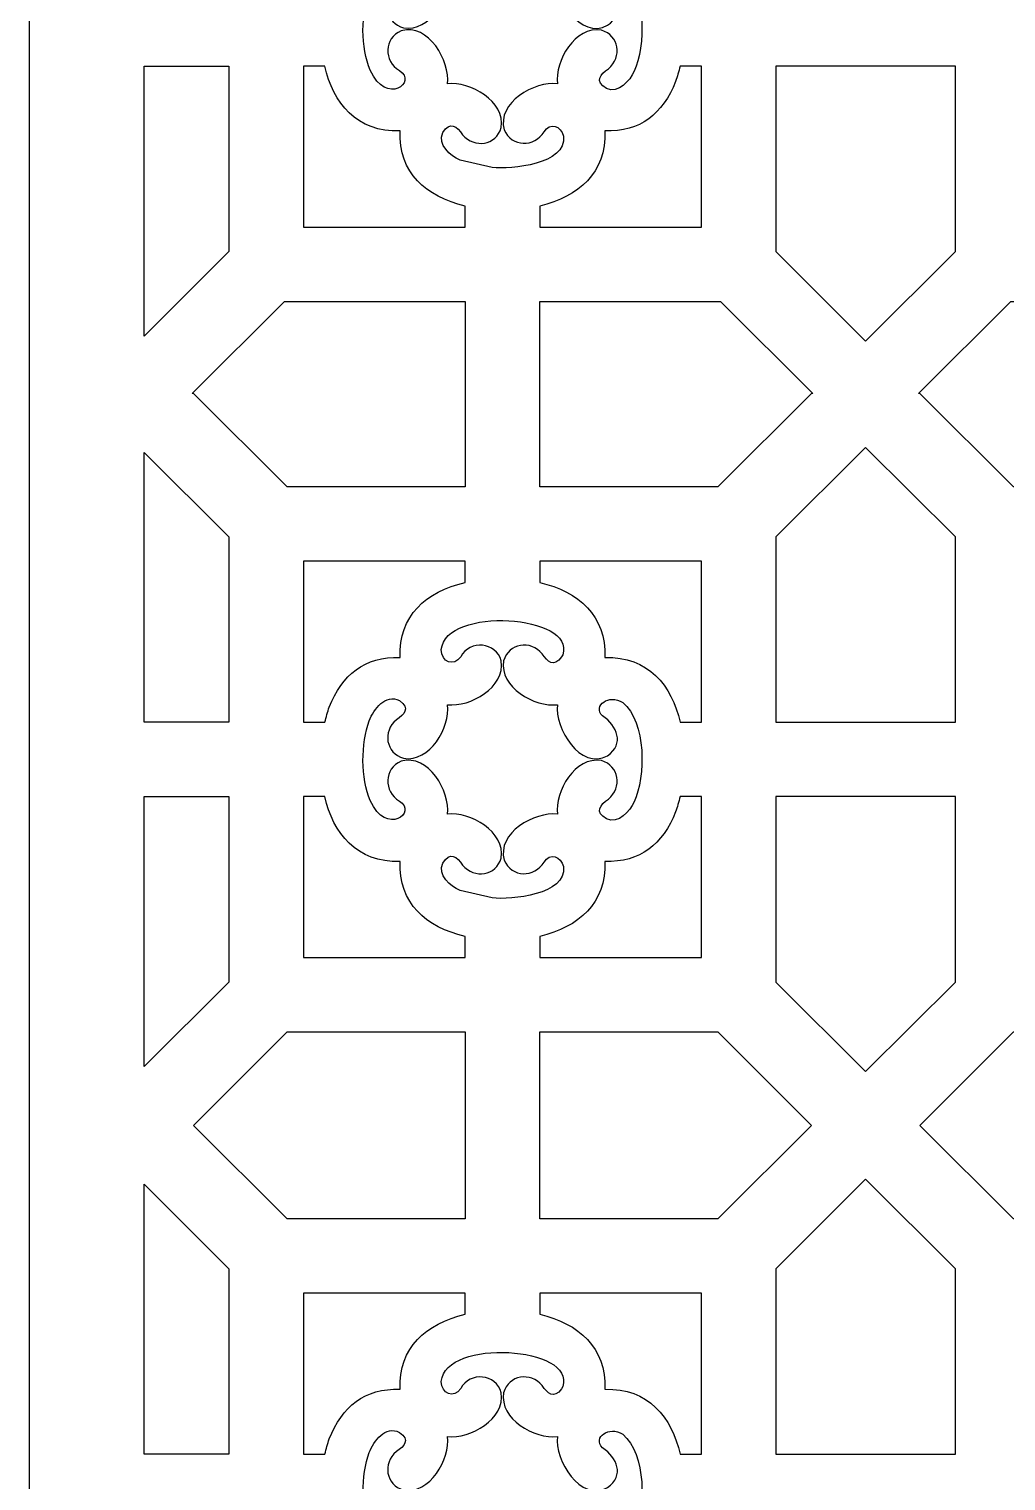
# Model space of a CAD drawing. Header units: centimetres. Extents: x -7.2 to -1.5, y -9 to 2.1.
# Drawn here: x -7.163 to -4.857, y -6.087 to -2.657 of the extents above; entities that cross this region are included whole.
import ezdxf

# ---------------------------------------------------------------- set-up
doc = ezdxf.new("R2010")
doc.units = ezdxf.units.CM
doc.header["$MEASUREMENT"] = 0
doc.layers.add('layer 1', color=7, linetype='Continuous')

msp = doc.modelspace()

# ---------------------------------------------------------------- linework, layer by layer
at = {"layer": 'layer 1', "color": 250}
for points, knots in [([(-7.16347, -9.00021), (-7.16347, -9.00021), (-7.16347, 2.05805), (-7.16347, 2.05805), (-7.16347, 2.05805), (-7.16347, 2.05805), (-1.49952, 2.05805), (-1.49952, 2.05805), (-1.49952, 2.05805), (-1.49952, 2.05805), (-1.49952, -9.00021), (-1.49952, -9.00021), (-1.49952, -9.00021), (-1.49952, -9.00021), (-7.16347, -9.00021), (-7.16347, -9.00021)], [0, 0, 0, 0, 0.2, 0.2, 0.2, 0.2, 0.4, 0.4, 0.4, 0.4, 0.6, 0.6, 0.6, 0.6, 1, 1, 1, 1]), ([(-6.36032, -2.56576), (-6.37977, -2.6186), (-6.38078, -2.7022), (-6.35791, -2.75411), (-6.35791, -2.75411), (-6.32011, -2.8399), (-6.24555, -2.78161), (-6.28901, -2.75523), (-6.28901, -2.75523), (-6.32622, -2.73264), (-6.32657, -2.67843), (-6.28446, -2.66124), (-6.28446, -2.66124), (-6.22022, -2.64305), (-6.16875, -2.73279), (-6.17552, -2.78644), (-6.17552, -2.78644), (-6.12251, -2.77976), (-6.0379, -2.82809), (-6.04845, -2.88985), (-6.04845, -2.88985), (-6.06045, -2.93194), (-6.11199, -2.93959), (-6.13974, -2.90675), (-6.13974, -2.90675), (-6.15312, -2.88712), (-6.16995, -2.87321), (-6.18676, -2.90184), (-6.18676, -2.90184), (-6.20008, -2.93066), (-6.1681, -2.95606), (-6.14589, -2.96698), (-6.14589, -2.96698), (-6.14589, -2.96698), (-6.06984, -2.98432), (-6.06984, -2.98432), (-6.06984, -2.98432), (-6.02517, -2.98898), (-5.89355, -2.97691), (-5.90173, -2.91027), (-5.90173, -2.91027), (-5.90753, -2.88534), (-5.93345, -2.87705), (-5.94717, -2.89957), (-5.94717, -2.89957), (-5.96988, -2.93684), (-6.02435, -2.93676), (-6.04146, -2.89503), (-6.04146, -2.89503), (-6.0597, -2.83113), (-5.96959, -2.77949), (-5.91586, -2.78644), (-5.91586, -2.78644), (-5.92259, -2.73241), (-5.87405, -2.64927), (-5.81214, -2.65977), (-5.81214, -2.65977), (-5.7699, -2.67172), (-5.76223, -2.72313), (-5.79518, -2.75078), (-5.79518, -2.75078), (-5.81488, -2.76411), (-5.82881, -2.78087), (-5.80011, -2.79764), (-5.80011, -2.79764), (-5.7715, -2.81077), (-5.74496, -2.77875), (-5.73476, -2.7569), (-5.73476, -2.7569), (-5.70742, -2.69835), (-5.70556, -2.5683), (-5.76175, -2.5225), (-5.76175, -2.5225), (-5.79346, -2.50098), (-5.83377, -2.53025), (-5.8092, -2.55417), (-5.8092, -2.55417), (-5.7749, -2.57747), (-5.75709, -2.61988), (-5.79734, -2.64824), (-5.79734, -2.64824), (-5.86271, -2.68399), (-5.92262, -2.58254), (-5.91586, -2.52759), (-5.91586, -2.52759), (-5.97009, -2.53422), (-6.05345, -2.48598), (-6.04294, -2.42419), (-6.04294, -2.42419), (-6.03093, -2.38209), (-5.97936, -2.37443), (-5.95164, -2.40729), (-5.95164, -2.40729), (-5.93893, -2.42596), (-5.92473, -2.44042), (-5.90613, -2.41476), (-5.90613, -2.41476), (-5.90613, -2.41476), (-5.90338, -2.40949), (-5.90338, -2.40949), (-5.90338, -2.40949), (-5.87085, -2.31515), (-6.18051, -2.29417), (-6.19008, -2.39753), (-6.19008, -2.39753), (-6.18964, -2.42656), (-6.16085, -2.43881), (-6.14421, -2.41447), (-6.14421, -2.41447), (-6.12208, -2.37333), (-6.06117, -2.37953), (-6.04845, -2.42419), (-6.04845, -2.42419), (-6.03788, -2.48611), (-6.12218, -2.53415), (-6.17552, -2.52759), (-6.17552, -2.52759), (-6.16862, -2.58158), (-6.21744, -2.66473), (-6.27925, -2.65427), (-6.27925, -2.65427), (-6.32148, -2.64229), (-6.32916, -2.5909), (-6.2962, -2.56326), (-6.2962, -2.56326), (-6.27748, -2.55058), (-6.26296, -2.53643), (-6.28871, -2.51789), (-6.28871, -2.51789), (-6.32198, -2.50058), (-6.34941, -2.53833), (-6.36032, -2.56576)], [0, 0, 0, 0, 0.0294118, 0.0294118, 0.0294118, 0.0294118, 0.0588235, 0.0588235, 0.0588235, 0.0588235, 0.0882353, 0.0882353, 0.0882353, 0.0882353, 0.1176471, 0.1176471, 0.1176471, 0.1176471, 0.1470588, 0.1470588, 0.1470588, 0.1470588, 0.1764706, 0.1764706, 0.1764706, 0.1764706, 0.2058824, 0.2058824, 0.2058824, 0.2058824, 0.2352941, 0.2352941, 0.2352941, 0.2352941, 0.2647059, 0.2647059, 0.2647059, 0.2647059, 0.2941176, 0.2941176, 0.2941176, 0.2941176, 0.3235294, 0.3235294, 0.3235294, 0.3235294, 0.3529412, 0.3529412, 0.3529412, 0.3529412, 0.3823529, 0.3823529, 0.3823529, 0.3823529, 0.4117647, 0.4117647, 0.4117647, 0.4117647, 0.4411765, 0.4411765, 0.4411765, 0.4411765, 0.4705882, 0.4705882, 0.4705882, 0.4705882, 0.5, 0.5, 0.5, 0.5, 0.5294118, 0.5294118, 0.5294118, 0.5294118, 0.5588235, 0.5588235, 0.5588235, 0.5588235, 0.5882353, 0.5882353, 0.5882353, 0.5882353, 0.6176471, 0.6176471, 0.6176471, 0.6176471, 0.6470588, 0.6470588, 0.6470588, 0.6470588, 0.6764706, 0.6764706, 0.6764706, 0.6764706, 0.7058824, 0.7058824, 0.7058824, 0.7058824, 0.7352941, 0.7352941, 0.7352941, 0.7352941, 0.7647059, 0.7647059, 0.7647059, 0.7647059, 0.7941176, 0.7941176, 0.7941176, 0.7941176, 0.8235294, 0.8235294, 0.8235294, 0.8235294, 0.8529412, 0.8529412, 0.8529412, 0.8529412, 0.8823529, 0.8823529, 0.8823529, 0.8823529, 0.9117647, 0.9117647, 0.9117647, 0.9117647, 0.9411765, 0.9411765, 0.9411765, 0.9411765, 1, 1, 1, 1]), ([(-6.89161, -3.38246), (-6.89161, -3.38246), (-6.69146, -3.18293), (-6.69146, -3.18293), (-6.69146, -3.18293), (-6.69146, -3.18293), (-6.69146, -2.74481), (-6.69146, -2.74481), (-6.69146, -2.74481), (-6.69146, -2.74481), (-6.89161, -2.74481), (-6.89161, -2.74481), (-6.89161, -2.74481), (-6.89161, -2.74481), (-6.89161, -3.38246), (-6.89161, -3.38246)], [0, 0, 0, 0, 0.2, 0.2, 0.2, 0.2, 0.4, 0.4, 0.4, 0.4, 0.6, 0.6, 0.6, 0.6, 1, 1, 1, 1]), ([(-6.51533, -2.74481), (-6.51533, -2.74481), (-6.4654, -2.74481), (-6.4654, -2.74481), (-6.4654, -2.74481), (-6.44497, -2.83119), (-6.39026, -2.90157), (-6.28733, -2.8979), (-6.28733, -2.8979), (-6.29088, -2.99697), (-6.22629, -3.05333), (-6.13372, -3.07524), (-6.13372, -3.07524), (-6.13372, -3.07524), (-6.13372, -3.12522), (-6.13372, -3.12522), (-6.13372, -3.12522), (-6.13372, -3.12522), (-6.51533, -3.12522), (-6.51533, -3.12522), (-6.51533, -3.12522), (-6.51533, -3.12522), (-6.51533, -2.74481), (-6.51533, -2.74481)], [0, 0, 0, 0, 0.1428571, 0.1428571, 0.1428571, 0.1428571, 0.2857143, 0.2857143, 0.2857143, 0.2857143, 0.4285714, 0.4285714, 0.4285714, 0.4285714, 0.5714286, 0.5714286, 0.5714286, 0.5714286, 0.7142857, 0.7142857, 0.7142857, 0.7142857, 1, 1, 1, 1]), ([(-5.62641, -2.74481), (-5.62641, -2.74481), (-5.57599, -2.74481), (-5.57599, -2.74481), (-5.57599, -2.74481), (-5.57599, -2.74481), (-5.57599, -3.12522), (-5.57599, -3.12522), (-5.57599, -3.12522), (-5.57599, -3.12522), (-5.9576, -3.12522), (-5.9576, -3.12522), (-5.9576, -3.12522), (-5.9576, -3.12522), (-5.9576, -3.07532), (-5.9576, -3.07532), (-5.9576, -3.07532), (-5.86512, -3.05281), (-5.80047, -2.99724), (-5.80405, -2.8979), (-5.80405, -2.8979), (-5.72032, -2.90088), (-5.66697, -2.85702), (-5.63682, -2.78087), (-5.63682, -2.78087), (-5.63279, -2.7695), (-5.62931, -2.7574), (-5.62641, -2.74481)], [0, 0, 0, 0, 0.125, 0.125, 0.125, 0.125, 0.25, 0.25, 0.25, 0.25, 0.375, 0.375, 0.375, 0.375, 0.5, 0.5, 0.5, 0.5, 0.625, 0.625, 0.625, 0.625, 0.75, 0.75, 0.75, 0.75, 1, 1, 1, 1]), ([(-5.39987, -2.74481), (-5.39987, -2.74481), (-4.97628, -2.74481), (-4.97628, -2.74481), (-4.97628, -2.74481), (-4.97628, -2.74481), (-4.97628, -3.18293), (-4.97628, -3.18293), (-4.97628, -3.18293), (-4.97628, -3.18293), (-5.18808, -3.39406), (-5.18808, -3.39406), (-5.18808, -3.39406), (-5.18808, -3.39406), (-5.39987, -3.18293), (-5.39987, -3.18293), (-5.39987, -3.18293), (-5.39987, -3.18293), (-5.39987, -2.74481), (-5.39987, -2.74481)], [0, 0, 0, 0, 0.1666667, 0.1666667, 0.1666667, 0.1666667, 0.3333333, 0.3333333, 0.3333333, 0.3333333, 0.5, 0.5, 0.5, 0.5, 0.6666667, 0.6666667, 0.6666667, 0.6666667, 1, 1, 1, 1]), ([(-6.77871, -3.51821), (-6.77871, -3.51821), (-6.7754, -3.51821), (-6.7754, -3.51821), (-6.7754, -3.51821), (-6.7754, -3.51821), (-6.554, -3.73892), (-6.554, -3.73892), (-6.554, -3.73892), (-6.554, -3.73892), (-6.13372, -3.73892), (-6.13372, -3.73892), (-6.13372, -3.73892), (-6.13372, -3.73892), (-6.13372, -3.51821), (-6.13372, -3.51821), (-6.13372, -3.51821), (-6.13372, -3.51821), (-6.13372, -3.51821), (-6.13372, -3.51821), (-6.13372, -3.51821), (-6.13372, -3.51821), (-6.13372, -3.3008), (-6.13372, -3.3008), (-6.13372, -3.3008), (-6.13372, -3.3008), (-6.56062, -3.3008), (-6.56062, -3.3008), (-6.56062, -3.3008), (-6.56062, -3.3008), (-6.77871, -3.51821), (-6.77871, -3.51821)], [0, 0, 0, 0, 0.1111111, 0.1111111, 0.1111111, 0.1111111, 0.2222222, 0.2222222, 0.2222222, 0.2222222, 0.3333333, 0.3333333, 0.3333333, 0.3333333, 0.4444444, 0.4444444, 0.4444444, 0.4444444, 0.5555556, 0.5555556, 0.5555556, 0.5555556, 0.6666667, 0.6666667, 0.6666667, 0.6666667, 0.7777778, 0.7777778, 0.7777778, 0.7777778, 1, 1, 1, 1]), ([(-5.31593, -3.51821), (-5.31593, -3.51821), (-5.31261, -3.51821), (-5.31261, -3.51821), (-5.31261, -3.51821), (-5.31261, -3.51821), (-5.53071, -3.3008), (-5.53071, -3.3008), (-5.53071, -3.3008), (-5.53071, -3.3008), (-5.9576, -3.3008), (-5.9576, -3.3008), (-5.9576, -3.3008), (-5.9576, -3.3008), (-5.9576, -3.51821), (-5.9576, -3.51821), (-5.9576, -3.51821), (-5.9576, -3.51821), (-5.9576, -3.51821), (-5.9576, -3.51821), (-5.9576, -3.51821), (-5.9576, -3.51821), (-5.9576, -3.73892), (-5.9576, -3.73892), (-5.9576, -3.73892), (-5.9576, -3.73892), (-5.53733, -3.73892), (-5.53733, -3.73892), (-5.53733, -3.73892), (-5.53733, -3.73892), (-5.31593, -3.51821), (-5.31593, -3.51821)], [0, 0, 0, 0, 0.1111111, 0.1111111, 0.1111111, 0.1111111, 0.2222222, 0.2222222, 0.2222222, 0.2222222, 0.3333333, 0.3333333, 0.3333333, 0.3333333, 0.4444444, 0.4444444, 0.4444444, 0.4444444, 0.5555556, 0.5555556, 0.5555556, 0.5555556, 0.6666667, 0.6666667, 0.6666667, 0.6666667, 0.7777778, 0.7777778, 0.7777778, 0.7777778, 1, 1, 1, 1]), ([(-5.06354, -3.51821), (-5.06354, -3.51821), (-5.06022, -3.51821), (-5.06022, -3.51821), (-5.06022, -3.51821), (-5.06022, -3.51821), (-4.83883, -3.73892), (-4.83883, -3.73892), (-4.83883, -3.73892), (-4.83883, -3.73892), (-4.41855, -3.73892), (-4.41855, -3.73892), (-4.41855, -3.73892), (-4.41855, -3.73892), (-4.41855, -3.51821), (-4.41855, -3.51821), (-4.41855, -3.51821), (-4.41855, -3.51821), (-4.41855, -3.51821), (-4.41855, -3.51821), (-4.41855, -3.51821), (-4.41855, -3.51821), (-4.41855, -3.3008), (-4.41855, -3.3008), (-4.41855, -3.3008), (-4.41855, -3.3008), (-4.84544, -3.3008), (-4.84544, -3.3008), (-4.84544, -3.3008), (-4.84544, -3.3008), (-5.06354, -3.51821), (-5.06354, -3.51821)], [0, 0, 0, 0, 0.1111111, 0.1111111, 0.1111111, 0.1111111, 0.2222222, 0.2222222, 0.2222222, 0.2222222, 0.3333333, 0.3333333, 0.3333333, 0.3333333, 0.4444444, 0.4444444, 0.4444444, 0.4444444, 0.5555556, 0.5555556, 0.5555556, 0.5555556, 0.6666667, 0.6666667, 0.6666667, 0.6666667, 0.7777778, 0.7777778, 0.7777778, 0.7777778, 1, 1, 1, 1]), ([(-6.89161, -4.29491), (-6.89161, -4.29491), (-6.69146, -4.29491), (-6.69146, -4.29491), (-6.69146, -4.29491), (-6.69146, -4.29491), (-6.69146, -3.85679), (-6.69146, -3.85679), (-6.69146, -3.85679), (-6.69146, -3.85679), (-6.89161, -3.65726), (-6.89161, -3.65726), (-6.89161, -3.65726), (-6.89161, -3.65726), (-6.89161, -4.29491), (-6.89161, -4.29491)], [0, 0, 0, 0, 0.2, 0.2, 0.2, 0.2, 0.4, 0.4, 0.4, 0.4, 0.6, 0.6, 0.6, 0.6, 1, 1, 1, 1]), ([(-4.97628, -4.29491), (-4.97628, -4.29491), (-5.39987, -4.29491), (-5.39987, -4.29491), (-5.39987, -4.29491), (-5.39987, -4.29491), (-5.39987, -3.85679), (-5.39987, -3.85679), (-5.39987, -3.85679), (-5.39987, -3.85679), (-5.18808, -3.64566), (-5.18808, -3.64566), (-5.18808, -3.64566), (-5.18808, -3.64566), (-4.97628, -3.85679), (-4.97628, -3.85679), (-4.97628, -3.85679), (-4.97628, -3.85679), (-4.97628, -4.29491), (-4.97628, -4.29491)], [0, 0, 0, 0, 0.1666667, 0.1666667, 0.1666667, 0.1666667, 0.3333333, 0.3333333, 0.3333333, 0.3333333, 0.5, 0.5, 0.5, 0.5, 0.6666667, 0.6666667, 0.6666667, 0.6666667, 1, 1, 1, 1]), ([(-6.46496, -4.29491), (-6.46496, -4.29491), (-6.51533, -4.29491), (-6.51533, -4.29491), (-6.51533, -4.29491), (-6.51533, -4.29491), (-6.51533, -3.91449), (-6.51533, -3.91449), (-6.51533, -3.91449), (-6.51533, -3.91449), (-6.13372, -3.91449), (-6.13372, -3.91449), (-6.13372, -3.91449), (-6.13372, -3.91449), (-6.13372, -3.96439), (-6.13372, -3.96439), (-6.13372, -3.96439), (-6.22614, -3.98687), (-6.29088, -4.04255), (-6.28733, -4.14182), (-6.28733, -4.14182), (-6.3712, -4.13881), (-6.42457, -4.18286), (-6.45468, -4.25915), (-6.45468, -4.25915), (-6.45866, -4.27042), (-6.46209, -4.28241), (-6.46496, -4.29491)], [0, 0, 0, 0, 0.125, 0.125, 0.125, 0.125, 0.25, 0.25, 0.25, 0.25, 0.375, 0.375, 0.375, 0.375, 0.5, 0.5, 0.5, 0.5, 0.625, 0.625, 0.625, 0.625, 0.75, 0.75, 0.75, 0.75, 1, 1, 1, 1]), ([(-5.57599, -4.29491), (-5.57599, -4.29491), (-5.6259, -4.29491), (-5.6259, -4.29491), (-5.6259, -4.29491), (-5.64634, -4.20846), (-5.70117, -4.13813), (-5.80405, -4.14182), (-5.80405, -4.14182), (-5.80049, -4.04279), (-5.86507, -3.9864), (-5.9576, -3.96449), (-5.9576, -3.96449), (-5.9576, -3.96449), (-5.9576, -3.91449), (-5.9576, -3.91449), (-5.9576, -3.91449), (-5.9576, -3.91449), (-5.57599, -3.91449), (-5.57599, -3.91449), (-5.57599, -3.91449), (-5.57599, -3.91449), (-5.57599, -4.29491), (-5.57599, -4.29491)], [0, 0, 0, 0, 0.1428571, 0.1428571, 0.1428571, 0.1428571, 0.2857143, 0.2857143, 0.2857143, 0.2857143, 0.4285714, 0.4285714, 0.4285714, 0.4285714, 0.5714286, 0.5714286, 0.5714286, 0.5714286, 0.7142857, 0.7142857, 0.7142857, 0.7142857, 1, 1, 1, 1]), ([(-6.36032, -4.29144), (-6.37977, -4.34429), (-6.38078, -4.42789), (-6.35791, -4.4798), (-6.35791, -4.4798), (-6.32011, -4.56558), (-6.24555, -4.50729), (-6.28901, -4.48091), (-6.28901, -4.48091), (-6.32622, -4.45832), (-6.32657, -4.40411), (-6.28446, -4.38692), (-6.28446, -4.38692), (-6.22022, -4.36873), (-6.16875, -4.45847), (-6.17552, -4.51213), (-6.17552, -4.51213), (-6.12251, -4.50544), (-6.0379, -4.55376), (-6.04845, -4.61553), (-6.04845, -4.61553), (-6.06045, -4.65763), (-6.11199, -4.66527), (-6.13974, -4.63244), (-6.13974, -4.63244), (-6.15312, -4.6128), (-6.16995, -4.59889), (-6.18676, -4.62752), (-6.18676, -4.62752), (-6.20008, -4.65634), (-6.1681, -4.68175), (-6.14589, -4.69266), (-6.14589, -4.69266), (-6.14589, -4.69266), (-6.06984, -4.71001), (-6.06984, -4.71001), (-6.06984, -4.71001), (-6.02517, -4.71466), (-5.89355, -4.70259), (-5.90173, -4.63595), (-5.90173, -4.63595), (-5.90753, -4.61102), (-5.93345, -4.60273), (-5.94717, -4.62525), (-5.94717, -4.62525), (-5.96988, -4.66253), (-6.02435, -4.66244), (-6.04146, -4.62071), (-6.04146, -4.62071), (-6.0597, -4.55681), (-5.96959, -4.50517), (-5.91586, -4.51213), (-5.91586, -4.51213), (-5.92259, -4.45809), (-5.87405, -4.37495), (-5.81214, -4.38544), (-5.81214, -4.38544), (-5.7699, -4.3974), (-5.76223, -4.44881), (-5.79518, -4.47646), (-5.79518, -4.47646), (-5.81488, -4.4898), (-5.82881, -4.50656), (-5.80011, -4.52332), (-5.80011, -4.52332), (-5.7715, -4.53645), (-5.74496, -4.50443), (-5.73476, -4.48258), (-5.73476, -4.48258), (-5.70742, -4.42403), (-5.70556, -4.29398), (-5.76175, -4.24818), (-5.76175, -4.24818), (-5.79346, -4.22666), (-5.83377, -4.25593), (-5.8092, -4.27985), (-5.8092, -4.27985), (-5.7749, -4.30315), (-5.75709, -4.34557), (-5.79734, -4.37392), (-5.79734, -4.37392), (-5.86271, -4.40967), (-5.92262, -4.30822), (-5.91586, -4.25327), (-5.91586, -4.25327), (-5.97009, -4.2599), (-6.05345, -4.21167), (-6.04294, -4.14987), (-6.04294, -4.14987), (-6.03093, -4.10777), (-5.97936, -4.10011), (-5.95164, -4.13297), (-5.95164, -4.13297), (-5.93893, -4.15164), (-5.92473, -4.1661), (-5.90613, -4.14044), (-5.90613, -4.14044), (-5.90613, -4.14044), (-5.90338, -4.13518), (-5.90338, -4.13518), (-5.90338, -4.13518), (-5.87085, -4.04083), (-6.18051, -4.01986), (-6.19008, -4.12321), (-6.19008, -4.12321), (-6.18964, -4.15224), (-6.16085, -4.1645), (-6.14421, -4.14014), (-6.14421, -4.14014), (-6.12208, -4.09901), (-6.06117, -4.10521), (-6.04845, -4.14987), (-6.04845, -4.14987), (-6.03788, -4.21179), (-6.12218, -4.25983), (-6.17552, -4.25328), (-6.17552, -4.25328), (-6.16862, -4.30726), (-6.21744, -4.39041), (-6.27925, -4.37995), (-6.27925, -4.37995), (-6.32148, -4.36798), (-6.32916, -4.31658), (-6.2962, -4.28894), (-6.2962, -4.28894), (-6.27748, -4.27626), (-6.26296, -4.26211), (-6.28871, -4.24357), (-6.28871, -4.24357), (-6.32198, -4.22626), (-6.34941, -4.26401), (-6.36032, -4.29144)], [0, 0, 0, 0, 0.0294118, 0.0294118, 0.0294118, 0.0294118, 0.0588235, 0.0588235, 0.0588235, 0.0588235, 0.0882353, 0.0882353, 0.0882353, 0.0882353, 0.1176471, 0.1176471, 0.1176471, 0.1176471, 0.1470588, 0.1470588, 0.1470588, 0.1470588, 0.1764706, 0.1764706, 0.1764706, 0.1764706, 0.2058824, 0.2058824, 0.2058824, 0.2058824, 0.2352941, 0.2352941, 0.2352941, 0.2352941, 0.2647059, 0.2647059, 0.2647059, 0.2647059, 0.2941176, 0.2941176, 0.2941176, 0.2941176, 0.3235294, 0.3235294, 0.3235294, 0.3235294, 0.3529412, 0.3529412, 0.3529412, 0.3529412, 0.3823529, 0.3823529, 0.3823529, 0.3823529, 0.4117647, 0.4117647, 0.4117647, 0.4117647, 0.4411765, 0.4411765, 0.4411765, 0.4411765, 0.4705882, 0.4705882, 0.4705882, 0.4705882, 0.5, 0.5, 0.5, 0.5, 0.5294118, 0.5294118, 0.5294118, 0.5294118, 0.5588235, 0.5588235, 0.5588235, 0.5588235, 0.5882353, 0.5882353, 0.5882353, 0.5882353, 0.6176471, 0.6176471, 0.6176471, 0.6176471, 0.6470588, 0.6470588, 0.6470588, 0.6470588, 0.6764706, 0.6764706, 0.6764706, 0.6764706, 0.7058824, 0.7058824, 0.7058824, 0.7058824, 0.7352941, 0.7352941, 0.7352941, 0.7352941, 0.7647059, 0.7647059, 0.7647059, 0.7647059, 0.7941176, 0.7941176, 0.7941176, 0.7941176, 0.8235294, 0.8235294, 0.8235294, 0.8235294, 0.8529412, 0.8529412, 0.8529412, 0.8529412, 0.8823529, 0.8823529, 0.8823529, 0.8823529, 0.9117647, 0.9117647, 0.9117647, 0.9117647, 0.9411765, 0.9411765, 0.9411765, 0.9411765, 1, 1, 1, 1]), ([(-6.89161, -5.10814), (-6.89161, -5.10814), (-6.69146, -4.90861), (-6.69146, -4.90861), (-6.69146, -4.90861), (-6.69146, -4.90861), (-6.69146, -4.47049), (-6.69146, -4.47049), (-6.69146, -4.47049), (-6.69146, -4.47049), (-6.89161, -4.47049), (-6.89161, -4.47049), (-6.89161, -4.47049), (-6.89161, -4.47049), (-6.89161, -5.10814), (-6.89161, -5.10814)], [0, 0, 0, 0, 0.2, 0.2, 0.2, 0.2, 0.4, 0.4, 0.4, 0.4, 0.6, 0.6, 0.6, 0.6, 1, 1, 1, 1]), ([(-6.51533, -4.47049), (-6.51533, -4.47049), (-6.4654, -4.47049), (-6.4654, -4.47049), (-6.4654, -4.47049), (-6.44497, -4.55688), (-6.39026, -4.62725), (-6.28733, -4.62359), (-6.28733, -4.62359), (-6.29088, -4.72265), (-6.2263, -4.77901), (-6.13372, -4.80092), (-6.13372, -4.80092), (-6.13372, -4.80092), (-6.13372, -4.85091), (-6.13372, -4.85091), (-6.13372, -4.85091), (-6.13372, -4.85091), (-6.51533, -4.85091), (-6.51533, -4.85091), (-6.51533, -4.85091), (-6.51533, -4.85091), (-6.51533, -4.47049), (-6.51533, -4.47049)], [0, 0, 0, 0, 0.1428571, 0.1428571, 0.1428571, 0.1428571, 0.2857143, 0.2857143, 0.2857143, 0.2857143, 0.4285714, 0.4285714, 0.4285714, 0.4285714, 0.5714286, 0.5714286, 0.5714286, 0.5714286, 0.7142857, 0.7142857, 0.7142857, 0.7142857, 1, 1, 1, 1]), ([(-5.62641, -4.47049), (-5.62641, -4.47049), (-5.57599, -4.47049), (-5.57599, -4.47049), (-5.57599, -4.47049), (-5.57599, -4.47049), (-5.57599, -4.85091), (-5.57599, -4.85091), (-5.57599, -4.85091), (-5.57599, -4.85091), (-5.9576, -4.85091), (-5.9576, -4.85091), (-5.9576, -4.85091), (-5.9576, -4.85091), (-5.9576, -4.80099), (-5.9576, -4.80099), (-5.9576, -4.80099), (-5.86512, -4.77849), (-5.80047, -4.72293), (-5.80405, -4.62359), (-5.80405, -4.62359), (-5.72032, -4.62656), (-5.66697, -4.5827), (-5.63682, -4.50655), (-5.63682, -4.50655), (-5.63279, -4.49518), (-5.62931, -4.48308), (-5.62641, -4.47049)], [0, 0, 0, 0, 0.125, 0.125, 0.125, 0.125, 0.25, 0.25, 0.25, 0.25, 0.375, 0.375, 0.375, 0.375, 0.5, 0.5, 0.5, 0.5, 0.625, 0.625, 0.625, 0.625, 0.75, 0.75, 0.75, 0.75, 1, 1, 1, 1]), ([(-5.39987, -4.47049), (-5.39987, -4.47049), (-4.97628, -4.47049), (-4.97628, -4.47049), (-4.97628, -4.47049), (-4.97628, -4.47049), (-4.97628, -4.90861), (-4.97628, -4.90861), (-4.97628, -4.90861), (-4.97628, -4.90861), (-5.18808, -5.11974), (-5.18808, -5.11974), (-5.18808, -5.11974), (-5.18808, -5.11974), (-5.39987, -4.90861), (-5.39987, -4.90861), (-5.39987, -4.90861), (-5.39987, -4.90861), (-5.39987, -4.47049), (-5.39987, -4.47049)], [0, 0, 0, 0, 0.1666667, 0.1666667, 0.1666667, 0.1666667, 0.3333333, 0.3333333, 0.3333333, 0.3333333, 0.5, 0.5, 0.5, 0.5, 0.6666667, 0.6666667, 0.6666667, 0.6666667, 1, 1, 1, 1]), ([(-6.13372, -5.4679), (-6.13372, -5.4679), (-6.13372, -5.02648), (-6.13372, -5.02648), (-6.13372, -5.02648), (-6.13372, -5.02648), (-6.554, -5.02648), (-6.554, -5.02648), (-6.554, -5.02648), (-6.554, -5.02648), (-6.7754, -5.24719), (-6.7754, -5.24719), (-6.7754, -5.24719), (-6.7754, -5.24719), (-6.554, -5.4679), (-6.554, -5.4679), (-6.554, -5.4679), (-6.554, -5.4679), (-6.13372, -5.4679), (-6.13372, -5.4679)], [0, 0, 0, 0, 0.1666667, 0.1666667, 0.1666667, 0.1666667, 0.3333333, 0.3333333, 0.3333333, 0.3333333, 0.5, 0.5, 0.5, 0.5, 0.6666667, 0.6666667, 0.6666667, 0.6666667, 1, 1, 1, 1]), ([(-5.9576, -5.02648), (-5.9576, -5.02648), (-5.9576, -5.4679), (-5.9576, -5.4679), (-5.9576, -5.4679), (-5.9576, -5.4679), (-5.53733, -5.4679), (-5.53733, -5.4679), (-5.53733, -5.4679), (-5.53733, -5.4679), (-5.31592, -5.24719), (-5.31592, -5.24719), (-5.31592, -5.24719), (-5.31592, -5.24719), (-5.53733, -5.02648), (-5.53733, -5.02648), (-5.53733, -5.02648), (-5.53733, -5.02648), (-5.9576, -5.02648), (-5.9576, -5.02648)], [0, 0, 0, 0, 0.1666667, 0.1666667, 0.1666667, 0.1666667, 0.3333333, 0.3333333, 0.3333333, 0.3333333, 0.5, 0.5, 0.5, 0.5, 0.6666667, 0.6666667, 0.6666667, 0.6666667, 1, 1, 1, 1]), ([(-4.41855, -5.4679), (-4.41855, -5.4679), (-4.41855, -5.02648), (-4.41855, -5.02648), (-4.41855, -5.02648), (-4.41855, -5.02648), (-4.83883, -5.02648), (-4.83883, -5.02648), (-4.83883, -5.02648), (-4.83883, -5.02648), (-5.06023, -5.24719), (-5.06023, -5.24719), (-5.06023, -5.24719), (-5.06023, -5.24719), (-4.83883, -5.4679), (-4.83883, -5.4679), (-4.83883, -5.4679), (-4.83883, -5.4679), (-4.41855, -5.4679), (-4.41855, -5.4679)], [0, 0, 0, 0, 0.1666667, 0.1666667, 0.1666667, 0.1666667, 0.3333333, 0.3333333, 0.3333333, 0.3333333, 0.5, 0.5, 0.5, 0.5, 0.6666667, 0.6666667, 0.6666667, 0.6666667, 1, 1, 1, 1]), ([(-4.97628, -6.0239), (-4.97628, -6.0239), (-5.39987, -6.0239), (-5.39987, -6.0239), (-5.39987, -6.0239), (-5.39987, -6.0239), (-5.39987, -5.58577), (-5.39987, -5.58577), (-5.39987, -5.58577), (-5.39987, -5.58577), (-5.18808, -5.37464), (-5.18808, -5.37464), (-5.18808, -5.37464), (-5.18808, -5.37464), (-4.97628, -5.58577), (-4.97628, -5.58577), (-4.97628, -5.58577), (-4.97628, -5.58577), (-4.97628, -6.0239), (-4.97628, -6.0239)], [0, 0, 0, 0, 0.1666667, 0.1666667, 0.1666667, 0.1666667, 0.3333333, 0.3333333, 0.3333333, 0.3333333, 0.5, 0.5, 0.5, 0.5, 0.6666667, 0.6666667, 0.6666667, 0.6666667, 1, 1, 1, 1]), ([(-6.89161, -6.0239), (-6.89161, -6.0239), (-6.69146, -6.0239), (-6.69146, -6.0239), (-6.69146, -6.0239), (-6.69146, -6.0239), (-6.69146, -5.58577), (-6.69146, -5.58577), (-6.69146, -5.58577), (-6.69146, -5.58577), (-6.89161, -5.38625), (-6.89161, -5.38625), (-6.89161, -5.38625), (-6.89161, -5.38625), (-6.89161, -6.0239), (-6.89161, -6.0239)], [0, 0, 0, 0, 0.2, 0.2, 0.2, 0.2, 0.4, 0.4, 0.4, 0.4, 0.6, 0.6, 0.6, 0.6, 1, 1, 1, 1]), ([(-6.46496, -6.0239), (-6.46496, -6.0239), (-6.51533, -6.0239), (-6.51533, -6.0239), (-6.51533, -6.0239), (-6.51533, -6.0239), (-6.51533, -5.64348), (-6.51533, -5.64348), (-6.51533, -5.64348), (-6.51533, -5.64348), (-6.13372, -5.64348), (-6.13372, -5.64348), (-6.13372, -5.64348), (-6.13372, -5.64348), (-6.13372, -5.69337), (-6.13372, -5.69337), (-6.13372, -5.69337), (-6.22614, -5.71586), (-6.29088, -5.77154), (-6.28733, -5.8708), (-6.28733, -5.8708), (-6.3712, -5.86779), (-6.42457, -5.91184), (-6.45468, -5.98813), (-6.45468, -5.98813), (-6.45866, -5.9994), (-6.46209, -6.0114), (-6.46496, -6.0239)], [0, 0, 0, 0, 0.125, 0.125, 0.125, 0.125, 0.25, 0.25, 0.25, 0.25, 0.375, 0.375, 0.375, 0.375, 0.5, 0.5, 0.5, 0.5, 0.625, 0.625, 0.625, 0.625, 0.75, 0.75, 0.75, 0.75, 1, 1, 1, 1]), ([(-5.57599, -6.0239), (-5.57599, -6.0239), (-5.6259, -6.0239), (-5.6259, -6.0239), (-5.6259, -6.0239), (-5.64634, -5.93744), (-5.70117, -5.86711), (-5.80405, -5.8708), (-5.80405, -5.8708), (-5.80049, -5.77178), (-5.86507, -5.71538), (-5.9576, -5.69348), (-5.9576, -5.69348), (-5.9576, -5.69348), (-5.9576, -5.64348), (-5.9576, -5.64348), (-5.9576, -5.64348), (-5.9576, -5.64348), (-5.57599, -5.64348), (-5.57599, -5.64348), (-5.57599, -5.64348), (-5.57599, -5.64348), (-5.57599, -6.0239), (-5.57599, -6.0239)], [0, 0, 0, 0, 0.1428571, 0.1428571, 0.1428571, 0.1428571, 0.2857143, 0.2857143, 0.2857143, 0.2857143, 0.4285714, 0.4285714, 0.4285714, 0.4285714, 0.5714286, 0.5714286, 0.5714286, 0.5714286, 0.7142857, 0.7142857, 0.7142857, 0.7142857, 1, 1, 1, 1]), ([(-6.36032, -6.02042), (-6.37977, -6.07327), (-6.38078, -6.15687), (-6.35791, -6.20878), (-6.35791, -6.20878), (-6.32011, -6.29457), (-6.24555, -6.23628), (-6.28901, -6.2099), (-6.28901, -6.2099), (-6.32622, -6.18731), (-6.32657, -6.1331), (-6.28446, -6.11591), (-6.28446, -6.11591), (-6.22022, -6.09771), (-6.16875, -6.18746), (-6.17552, -6.24111), (-6.17552, -6.24111), (-6.12251, -6.23442), (-6.0379, -6.28275), (-6.04845, -6.34451), (-6.04845, -6.34451), (-6.06045, -6.38661), (-6.11199, -6.39426), (-6.13974, -6.36142), (-6.13974, -6.36142), (-6.15312, -6.34178), (-6.16995, -6.32787), (-6.18676, -6.35651), (-6.18676, -6.35651), (-6.20008, -6.38532), (-6.1681, -6.41073), (-6.14589, -6.42165), (-6.14589, -6.42165), (-6.14589, -6.42165), (-6.06984, -6.43899), (-6.06984, -6.43899), (-6.06984, -6.43899), (-6.02517, -6.44365), (-5.89355, -6.43157), (-5.90173, -6.36494), (-5.90173, -6.36494), (-5.90753, -6.34001), (-5.93345, -6.33171), (-5.94717, -6.35424), (-5.94717, -6.35424), (-5.96988, -6.39151), (-6.02435, -6.39143), (-6.04146, -6.3497), (-6.04146, -6.3497), (-6.0597, -6.28579), (-5.96959, -6.23416), (-5.91586, -6.24111), (-5.91586, -6.24111), (-5.92259, -6.18707), (-5.87405, -6.10393), (-5.81214, -6.11443), (-5.81214, -6.11443), (-5.7699, -6.12639), (-5.76223, -6.17779), (-5.79518, -6.20544), (-5.79518, -6.20544), (-5.81488, -6.21878), (-5.82881, -6.23554), (-5.80011, -6.25231), (-5.80011, -6.25231), (-5.7715, -6.26543), (-5.74496, -6.23341), (-5.73476, -6.21156), (-5.73476, -6.21156), (-5.70742, -6.15302), (-5.70556, -6.02297), (-5.76175, -5.97716), (-5.76175, -5.97716), (-5.79346, -5.95564), (-5.83377, -5.98491), (-5.8092, -6.00884), (-5.8092, -6.00884), (-5.7749, -6.03214), (-5.75709, -6.07455), (-5.79734, -6.1029), (-5.79734, -6.1029), (-5.86271, -6.13865), (-5.92262, -6.0372), (-5.91586, -5.98226), (-5.91586, -5.98226), (-5.97009, -5.98889), (-6.05345, -5.94065), (-6.04294, -5.87886), (-6.04294, -5.87886), (-6.03093, -5.83675), (-5.97936, -5.82909), (-5.95164, -5.86196), (-5.95164, -5.86196), (-5.93893, -5.88062), (-5.92473, -5.89509), (-5.90613, -5.86943), (-5.90613, -5.86943), (-5.90613, -5.86943), (-5.90338, -5.86416), (-5.90338, -5.86416), (-5.90338, -5.86416), (-5.87085, -5.76982), (-6.18051, -5.74884), (-6.19008, -5.85219), (-6.19008, -5.85219), (-6.18964, -5.88123), (-6.16085, -5.89348), (-6.14421, -5.86913), (-6.14421, -5.86913), (-6.12208, -5.82799), (-6.06117, -5.8342), (-6.04845, -5.87885), (-6.04845, -5.87885), (-6.03788, -5.94078), (-6.12218, -5.98882), (-6.17552, -5.98226), (-6.17552, -5.98226), (-6.16862, -6.03625), (-6.21744, -6.1194), (-6.27925, -6.10894), (-6.27925, -6.10894), (-6.32148, -6.09696), (-6.32916, -6.04557), (-6.2962, -6.01792), (-6.2962, -6.01792), (-6.27748, -6.00525), (-6.26296, -5.99109), (-6.28871, -5.97256), (-6.28871, -5.97256), (-6.32198, -5.95525), (-6.34941, -5.99299), (-6.36032, -6.02042)], [0, 0, 0, 0, 0.0294118, 0.0294118, 0.0294118, 0.0294118, 0.0588235, 0.0588235, 0.0588235, 0.0588235, 0.0882353, 0.0882353, 0.0882353, 0.0882353, 0.1176471, 0.1176471, 0.1176471, 0.1176471, 0.1470588, 0.1470588, 0.1470588, 0.1470588, 0.1764706, 0.1764706, 0.1764706, 0.1764706, 0.2058824, 0.2058824, 0.2058824, 0.2058824, 0.2352941, 0.2352941, 0.2352941, 0.2352941, 0.2647059, 0.2647059, 0.2647059, 0.2647059, 0.2941176, 0.2941176, 0.2941176, 0.2941176, 0.3235294, 0.3235294, 0.3235294, 0.3235294, 0.3529412, 0.3529412, 0.3529412, 0.3529412, 0.3823529, 0.3823529, 0.3823529, 0.3823529, 0.4117647, 0.4117647, 0.4117647, 0.4117647, 0.4411765, 0.4411765, 0.4411765, 0.4411765, 0.4705882, 0.4705882, 0.4705882, 0.4705882, 0.5, 0.5, 0.5, 0.5, 0.5294118, 0.5294118, 0.5294118, 0.5294118, 0.5588235, 0.5588235, 0.5588235, 0.5588235, 0.5882353, 0.5882353, 0.5882353, 0.5882353, 0.6176471, 0.6176471, 0.6176471, 0.6176471, 0.6470588, 0.6470588, 0.6470588, 0.6470588, 0.6764706, 0.6764706, 0.6764706, 0.6764706, 0.7058824, 0.7058824, 0.7058824, 0.7058824, 0.7352941, 0.7352941, 0.7352941, 0.7352941, 0.7647059, 0.7647059, 0.7647059, 0.7647059, 0.7941176, 0.7941176, 0.7941176, 0.7941176, 0.8235294, 0.8235294, 0.8235294, 0.8235294, 0.8529412, 0.8529412, 0.8529412, 0.8529412, 0.8823529, 0.8823529, 0.8823529, 0.8823529, 0.9117647, 0.9117647, 0.9117647, 0.9117647, 0.9411765, 0.9411765, 0.9411765, 0.9411765, 1, 1, 1, 1])]:
    msp.add_open_spline(points, degree=3, knots=knots, dxfattribs=at)

doc.saveas('drawing.dxf')
